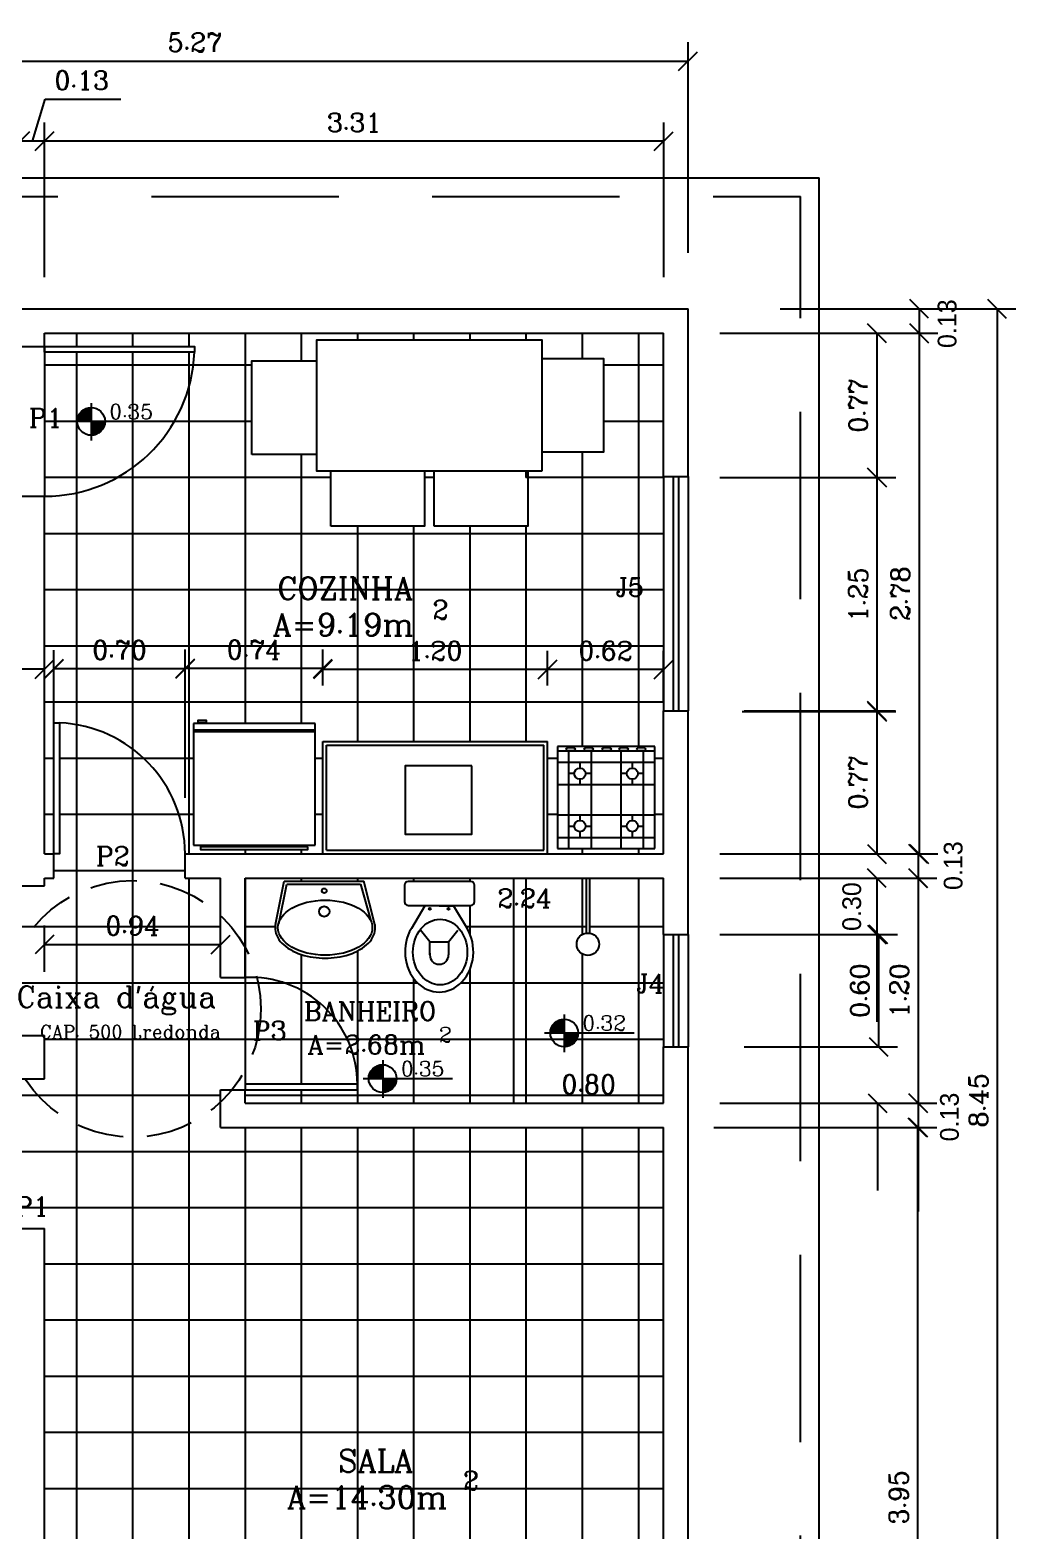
# Model space of a CAD drawing. Extents: x -36 to 60, y 199 to 483.
# Drawn here: x 42.93 to 48.2, y 234.43 to 242.44 of the extents above; entities that cross this region are included whole.
import ezdxf
from ezdxf.enums import TextEntityAlignment as Align

# ---------------------------------------------------------------- set-up
doc = ezdxf.new("R2010")
doc.units = 0
doc.header["$LTSCALE"] = 20
doc.linetypes.add('DASHED2', pattern=[0.375, 0.25, -0.125])
doc.layers.get('0').update_dxf_attribs({"linetype": 'CONTINUOUS'})
doc.layers.get('DEFPOINTS').update_dxf_attribs({"linetype": 'CONTINUOUS'})
for name, color, linetype in [('APARELHOS', 244, 'CONTINUOUS'), ('CONCRETO', 5, 'CONTINUOUS'), ('COTAS', 30, 'CONTINUOUS'), ('EQUIPAMENTOS', 244, 'CONTINUOUS'), ('JANELA', 5, 'CONTINUOUS'), ('LAVATÓRIO', 5, 'CONTINUOUS'), ('PAREDE', 7, 'CONTINUOUS'), ('PISO', 244, 'CONTINUOUS'), ('PORTA', 1, 'CONTINUOUS'), ('PORTA2', 30, 'CONTINUOUS'), ('TEXTO', 1, 'CONTINUOUS'), ('VASO', 5, 'CONTINUOUS'), ('VISTAL', 30, 'CONTINUOUS'), ('VISTAP', 244, 'CONTINUOUS')]:
    doc.layers.add(name, color=color, linetype=linetype)
doc.styles.add('ROMANC', font='romanc')
doc.dimstyles.get("Standard").update_dxf_attribs({"dimscale": 0, "dimtxt": 0.1, "dimasz": 0.05, "dimexe": 0.1, "dimexo": 0.062, "dimgap": 0.05, "dimtad": 1, "dimtoh": 1, "dimzin": 0, "dimtxsty": 'ROMANC', "dimblk1": 'DOT', "dimblk2": 'DOT', "dimsah": 1, "dimcen": 0.09, "dimclrd": 202, "dimclre": 202, "dimclrt": 244, "dimazin": 3, "dimtfac": 1, "dimtofl": 0, "dimtmove": 0, "dimatfit": 3, "dimtolj": 1, "dimtzin": 0})

# ---------------------------------------------------------------- blocks, each defined once
blk = doc.blocks.new('_OBLIQUE')
at = {"color": 0, "linetype": 'BYBLOCK'}
blk.add_line((-0.5, -0.5), (0.5, 0.5), dxfattribs=at)
blk = doc.blocks.new('*D147')
at = {"color": 30, "linetype": 'BYBLOCK'}
for p, q in [((-32.0465, 231.235), (-32.0465, 232.3589)), ((-26.7815, 231.235), (-26.7815, 232.3589)), ((-32.0465, 232.2589), (-26.7815, 232.2589))]:
    blk.add_line(p, q, dxfattribs=at)
at = {"layer": 'DEFPOINTS', "color": 0, "linetype": 'BYBLOCK'}
for p in [(-26.7815, 232.2589), (-32.0465, 230.935), (-26.7815, 230.935)]:
    blk.add_point(p, dxfattribs=at)
at = {"color": 30, "linetype": 'BYBLOCK', "xscale": 0.1, "yscale": 0.1, "zscale": 0.1, "rotation": 180}
blk.add_blockref('_OBLIQUE', (-32.0465, 232.2589), dxfattribs=at)
at = {"color": 30, "linetype": 'BYBLOCK', "xscale": 0.1, "yscale": 0.1, "zscale": 0.1}
blk.add_blockref('_OBLIQUE', (-26.7815, 232.2589), dxfattribs=at)
at = {"color": 244, "linetype": 'BYBLOCK', "insert": (-29.414, 232.3589), "char_height": 0.1, "attachment_point": 5, "style": 'ROMANC'}
blk.add_mtext('\\A1;5.27', dxfattribs=at)
blk = doc.blocks.new('*D143')
at = {"color": 30, "linetype": 'BYBLOCK'}
for p, q in [((-30.2165, 231.105), (-30.2165, 231.9311)), ((-26.9115, 231.105), (-26.9115, 231.9311)), ((-26.9115, 231.8311), (-30.2165, 231.8311))]:
    blk.add_line(p, q, dxfattribs=at)
at = {"layer": 'DEFPOINTS', "color": 0, "linetype": 'BYBLOCK'}
for p in [(-30.2165, 231.8311), (-30.2165, 230.805), (-26.9115, 230.805)]:
    blk.add_point(p, dxfattribs=at)
at = {"color": 30, "linetype": 'BYBLOCK', "xscale": 0.1, "yscale": 0.1, "zscale": 0.1, "rotation": 180}
blk.add_blockref('_OBLIQUE', (-30.2165, 231.8311), dxfattribs=at)
at = {"color": 30, "linetype": 'BYBLOCK', "xscale": 0.1, "yscale": 0.1, "zscale": 0.1}
blk.add_blockref('_OBLIQUE', (-26.9115, 231.8311), dxfattribs=at)
at = {"color": 244, "linetype": 'BYBLOCK', "insert": (-28.564, 231.9311), "char_height": 0.1, "attachment_point": 5, "style": 'ROMANC'}
blk.add_mtext('\\A1;3.31', dxfattribs=at)
blk = doc.blocks.new('*D131')
at = {"color": 30, "linetype": 'BYBLOCK'}
for p, q in [((-27.5315, 228.925), (-27.5315, 229.1099)), ((-26.9115, 228.835), (-26.9115, 229.1099)), ((-26.9115, 229.0099), (-27.5315, 229.0099))]:
    blk.add_line(p, q, dxfattribs=at)
at = {"layer": 'DEFPOINTS', "color": 0, "linetype": 'BYBLOCK'}
for p in [(-27.5315, 229.0099), (-27.5315, 228.625), (-26.9115, 228.535)]:
    blk.add_point(p, dxfattribs=at)
at = {"color": 30, "linetype": 'BYBLOCK', "xscale": 0.1, "yscale": 0.1, "zscale": 0.1, "rotation": 180}
blk.add_blockref('_OBLIQUE', (-27.5315, 229.0099), dxfattribs=at)
at = {"color": 30, "linetype": 'BYBLOCK', "xscale": 0.1, "yscale": 0.1, "zscale": 0.1}
blk.add_blockref('_OBLIQUE', (-26.9115, 229.0099), dxfattribs=at)
at = {"color": 244, "linetype": 'BYBLOCK', "insert": (-27.2215, 229.1099), "char_height": 0.1, "attachment_point": 5, "style": 'ROMANC'}
blk.add_mtext('\\A1;0.62', dxfattribs=at)
blk = doc.blocks.new('*D130')
at = {"layer": 'DEFPOINTS', "color": 0, "linetype": 'BYBLOCK'}
for p in [(-27.7115, 226.695), (-26.9115, 226.695), (-26.9115, 226.695)]:
    blk.add_point(p, dxfattribs=at)
at = {"color": 244, "linetype": 'BYBLOCK', "insert": (-27.3115, 226.795), "char_height": 0.1, "attachment_point": 5, "style": 'ROMANC'}
blk.add_mtext('\\A1;0.80', dxfattribs=at)
blk = doc.blocks.new('*D129')
at = {"layer": 'DEFPOINTS', "color": 0, "linetype": 'BYBLOCK'}
for p in [(-28.7712, 227.6889), (-26.5362, 227.6889), (-26.5362, 227.6889)]:
    blk.add_point(p, dxfattribs=at)
at = {"color": 244, "linetype": 'BYBLOCK', "insert": (-27.6537, 227.7889), "char_height": 0.1, "attachment_point": 5, "style": 'ROMANC'}
blk.add_mtext('\\A1;2.24', dxfattribs=at)
blk = doc.blocks.new('*D133')
at = {"color": 30, "linetype": 'BYBLOCK'}
for p, q in [((-29.4665, 228.325), (-29.4665, 229.116)), ((-28.7315, 228.925), (-28.7315, 229.116)), ((-28.7315, 229.016), (-29.4665, 229.016))]:
    blk.add_line(p, q, dxfattribs=at)
at = {"layer": 'DEFPOINTS', "color": 0, "linetype": 'BYBLOCK'}
for p in [(-29.4665, 229.016), (-28.7315, 228.625), (-29.4665, 228.025)]:
    blk.add_point(p, dxfattribs=at)
at = {"color": 30, "linetype": 'BYBLOCK', "xscale": 0.1, "yscale": 0.1, "zscale": 0.1, "rotation": 180}
blk.add_blockref('_OBLIQUE', (-29.4665, 229.016), dxfattribs=at)
at = {"color": 30, "linetype": 'BYBLOCK', "xscale": 0.1, "yscale": 0.1, "zscale": 0.1}
blk.add_blockref('_OBLIQUE', (-28.7315, 229.016), dxfattribs=at)
at = {"color": 244, "linetype": 'BYBLOCK', "insert": (-29.099, 229.116), "char_height": 0.1, "attachment_point": 5, "style": 'ROMANC'}
blk.add_mtext('\\A1;0.74', dxfattribs=at)
blk = doc.blocks.new('*D144')
at = {"color": 30, "linetype": 'BYBLOCK'}
for p, q in [((-30.2815, 231.8311), (-30.214, 232.0561)), ((-30.214, 232.0561), (-29.8093, 232.0561)), ((-30.3465, 231.235), (-30.3465, 231.9311)), ((-30.2165, 231.8311), (-30.3465, 231.8311))]:
    blk.add_line(p, q, dxfattribs=at)
at = {"layer": 'DEFPOINTS', "color": 0, "linetype": 'BYBLOCK'}
for p in [(-30.3465, 231.8311), (-30.3465, 230.935), (-30.2165, 230.805)]:
    blk.add_point(p, dxfattribs=at)
at = {"color": 30, "linetype": 'BYBLOCK', "xscale": 0.1, "yscale": 0.1, "zscale": 0.1, "rotation": 180}
blk.add_blockref('_OBLIQUE', (-30.3465, 231.8311), dxfattribs=at)
at = {"color": 30, "linetype": 'BYBLOCK', "xscale": 0.1, "yscale": 0.1, "zscale": 0.1}
blk.add_blockref('_OBLIQUE', (-30.2165, 231.8311), dxfattribs=at)
at = {"color": 244, "linetype": 'BYBLOCK', "insert": (-30.164, 232.1561), "char_height": 0.1, "attachment_point": 4, "style": 'ROMANC'}
blk.add_mtext('\\A1;0.13', dxfattribs=at)
blk = doc.blocks.new('*D134')
at = {"color": 30, "linetype": 'BYBLOCK'}
for p, q in [((-30.1665, 228.325), (-30.1665, 229.114)), ((-29.4665, 228.325), (-29.4665, 229.114)), ((-29.4665, 229.014), (-30.1665, 229.014))]:
    blk.add_line(p, q, dxfattribs=at)
at = {"layer": 'DEFPOINTS', "color": 0, "linetype": 'BYBLOCK'}
for p in [(-30.1665, 229.014), (-30.1665, 228.025), (-29.4665, 228.025)]:
    blk.add_point(p, dxfattribs=at)
at = {"color": 30, "linetype": 'BYBLOCK', "xscale": 0.1, "yscale": 0.1, "zscale": 0.1, "rotation": 180}
blk.add_blockref('_OBLIQUE', (-30.1665, 229.014), dxfattribs=at)
at = {"color": 30, "linetype": 'BYBLOCK', "xscale": 0.1, "yscale": 0.1, "zscale": 0.1}
blk.add_blockref('_OBLIQUE', (-29.4665, 229.014), dxfattribs=at)
at = {"color": 244, "linetype": 'BYBLOCK', "insert": (-29.8165, 229.114), "char_height": 0.1, "attachment_point": 5, "style": 'ROMANC'}
blk.add_mtext('\\A1;0.70', dxfattribs=at)
blk = doc.blocks.new('*D128')
at = {"color": 30, "linetype": 'BYBLOCK'}
for p, q in [((-30.2165, 227.395), (-30.2165, 227.6422)), ((-29.2765, 227.465), (-29.2765, 227.6422)), ((-30.2165, 227.5422), (-29.2765, 227.5422))]:
    blk.add_line(p, q, dxfattribs=at)
at = {"layer": 'DEFPOINTS', "color": 0, "linetype": 'BYBLOCK'}
for p in [(-29.2765, 227.5422), (-30.2165, 226.495), (-29.2765, 226.565)]:
    blk.add_point(p, dxfattribs=at)
at = {"color": 30, "linetype": 'BYBLOCK', "xscale": 0.1, "yscale": 0.1, "zscale": 0.1, "rotation": 180}
blk.add_blockref('_OBLIQUE', (-30.2165, 227.5422), dxfattribs=at)
at = {"color": 30, "linetype": 'BYBLOCK', "xscale": 0.1, "yscale": 0.1, "zscale": 0.1}
blk.add_blockref('_OBLIQUE', (-29.2765, 227.5422), dxfattribs=at)
at = {"color": 244, "linetype": 'BYBLOCK', "insert": (-29.7465, 227.6422), "char_height": 0.1, "attachment_point": 5, "style": 'ROMANC'}
blk.add_mtext('\\A1;0.94', dxfattribs=at)
blk = doc.blocks.new('*X3')
at = {"color": 0, "linetype": 'CONTINUOUS', "ltscale": 0.05}
for p, q in [((-55.4467, 9.8829), (-55.373, 9.9566)), ((-55.4466, 9.8865), (-55.3767, 9.9564)), ((-55.4463, 9.8904), (-55.3805, 9.9561)), ((-55.4458, 9.8944), (-55.3846, 9.9556)), ((-55.4449, 9.8988), (-55.389, 9.9547)), ((-55.444, 9.8821), (-55.372, 9.9541)), ((-55.4437, 9.9036), (-55.3938, 9.9535)), ((-55.4418, 9.909), (-55.3991, 9.9517)), ((-55.4404, 9.8821), (-55.372, 9.9505)), ((-55.4391, 9.9152), (-55.4054, 9.9489)), ((-55.4369, 9.8821), (-55.372, 9.947)), ((-55.4343, 9.9236), (-55.4138, 9.9441)), ((-55.4333, 9.8821), (-55.372, 9.9435)), ((-55.4298, 9.8821), (-55.372, 9.9399)), ((-55.4263, 9.8821), (-55.372, 9.9364)), ((-55.4227, 9.8821), (-55.372, 9.9328)), ((-55.4192, 9.8821), (-55.372, 9.9293)), ((-55.4157, 9.8821), (-55.372, 9.9258)), ((-55.4121, 9.8821), (-55.372, 9.9222)), ((-55.4086, 9.8821), (-55.372, 9.9187)), ((-55.4051, 9.8821), (-55.372, 9.9152)), ((-55.4015, 9.8821), (-55.372, 9.9116)), ((-55.398, 9.8821), (-55.372, 9.9081)), ((-55.3945, 9.8821), (-55.372, 9.9046)), ((-55.3909, 9.8821), (-55.372, 9.901)), ((-55.3874, 9.8821), (-55.372, 9.8975)), ((-55.3838, 9.8821), (-55.372, 9.894)), ((-55.3803, 9.8821), (-55.372, 9.8904)), ((-55.3768, 9.8821), (-55.372, 9.8869)), ((-55.3732, 9.8821), (-55.372, 9.8834)), ((-55.372, 9.8798), (-55.3697, 9.8821)), ((-55.372, 9.8763), (-55.3662, 9.8821)), ((-55.372, 9.8727), (-55.3626, 9.8821)), ((-55.372, 9.8692), (-55.3591, 9.8821)), ((-55.372, 9.8657), (-55.3556, 9.8821)), ((-55.372, 9.8621), (-55.352, 9.8821)), ((-55.372, 9.8586), (-55.3485, 9.8821)), ((-55.372, 9.8551), (-55.345, 9.8821)), ((-55.372, 9.8515), (-55.3414, 9.8821)), ((-55.372, 9.848), (-55.3379, 9.8821)), ((-55.372, 9.8445), (-55.3344, 9.8821)), ((-55.372, 9.8409), (-55.3308, 9.8821)), ((-55.372, 9.8374), (-55.3273, 9.8821)), ((-55.372, 9.8339), (-55.3237, 9.8821)), ((-55.372, 9.8303), (-55.3202, 9.8821)), ((-55.372, 9.8268), (-55.3167, 9.8821)), ((-55.372, 9.8232), (-55.3131, 9.8821)), ((-55.372, 9.8197), (-55.3096, 9.8821)), ((-55.372, 9.8162), (-55.3061, 9.8821)), ((-55.372, 9.8126), (-55.3025, 9.8821)), ((-55.372, 9.8091), (-55.299, 9.8821)), ((-55.369, 9.8086), (-55.2988, 9.8788)), ((-55.3651, 9.8089), (-55.2991, 9.875)), ((-55.3611, 9.8094), (-55.2996, 9.8709)), ((-55.3567, 9.8102), (-55.3004, 9.8665)), ((-55.352, 9.8115), (-55.3016, 9.8618)), ((-55.3467, 9.8132), (-55.3034, 9.8565)), ((-55.3405, 9.8159), (-55.3061, 9.8503)), ((-55.3324, 9.8205), (-55.3106, 9.8422))]:
    blk.add_line(p, q, dxfattribs=at)
blk = doc.blocks.new('*D135')
at = {"color": 30, "linetype": 'BYBLOCK'}
for p, q in [((-30.2165, 228.325), (-30.2165, 229.1113)), ((-30.1665, 228.325), (-30.1665, 229.1113)), ((-30.2165, 229.0113), (-30.8213, 229.0113)), ((-30.1665, 229.0113), (-30.1665, 229.0113))]:
    blk.add_line(p, q, dxfattribs=at)
at = {"layer": 'DEFPOINTS', "color": 0, "linetype": 'BYBLOCK'}
for p in [(-30.2165, 229.0113), (-30.2165, 228.025), (-30.1665, 228.025)]:
    blk.add_point(p, dxfattribs=at)
at = {"color": 30, "linetype": 'BYBLOCK', "xscale": 0.1, "yscale": 0.1, "zscale": 0.1}
blk.add_blockref('_OBLIQUE', (-30.2165, 229.0113), dxfattribs=at)
at = {"color": 30, "linetype": 'BYBLOCK', "xscale": 0.1, "yscale": 0.1, "zscale": 0.1, "rotation": 180}
blk.add_blockref('_OBLIQUE', (-30.1665, 229.0113), dxfattribs=at)
at = {"color": 244, "linetype": 'BYBLOCK', "insert": (-30.6189, 229.1113), "char_height": 0.1, "attachment_point": 5, "style": 'ROMANC'}
blk.add_mtext('\\A1;0.05', dxfattribs=at)
blk = doc.blocks.new('*D132')
at = {"color": 30, "linetype": 'BYBLOCK'}
for p, q in [((-28.7315, 228.925), (-28.7315, 229.1099)), ((-27.5315, 228.925), (-27.5315, 229.1099)), ((-27.5315, 229.0099), (-28.7315, 229.0099))]:
    blk.add_line(p, q, dxfattribs=at)
at = {"layer": 'DEFPOINTS', "color": 0, "linetype": 'BYBLOCK'}
for p in [(-28.7315, 229.0099), (-28.7315, 228.625), (-27.5315, 228.625)]:
    blk.add_point(p, dxfattribs=at)
at = {"color": 30, "linetype": 'BYBLOCK', "xscale": 0.1, "yscale": 0.1, "zscale": 0.1, "rotation": 180}
blk.add_blockref('_OBLIQUE', (-28.7315, 229.0099), dxfattribs=at)
at = {"color": 30, "linetype": 'BYBLOCK', "xscale": 0.1, "yscale": 0.1, "zscale": 0.1}
blk.add_blockref('_OBLIQUE', (-27.5315, 229.0099), dxfattribs=at)
at = {"color": 244, "linetype": 'BYBLOCK', "insert": (-28.1315, 229.1099), "char_height": 0.1, "attachment_point": 5, "style": 'ROMANC'}
blk.add_mtext('\\A1;1.20', dxfattribs=at)
blk = doc.blocks.new('*D171')
at = {"color": 30, "linetype": 'BYBLOCK'}
for p, q in [((-26.2902, 230.935), (-25.0307, 230.935)), ((-25.1307, 230.935), (-25.1307, 222.485)), ((-26.2902, 222.485), (-25.0307, 222.485))]:
    blk.add_line(p, q, dxfattribs=at)
at = {"layer": 'DEFPOINTS', "color": 0, "linetype": 'BYBLOCK'}
for p in [(-26.5902, 230.935), (-26.5902, 222.485), (-25.1307, 222.485)]:
    blk.add_point(p, dxfattribs=at)
at = {"color": 30, "linetype": 'BYBLOCK', "xscale": 0.1, "yscale": 0.1, "zscale": 0.1}
for p, rotation in [((-25.1307, 230.935), 90), ((-25.1307, 222.485), 270)]:
    blk.add_blockref('_OBLIQUE', p, dxfattribs=dict(at, rotation=rotation))
at = {"color": 244, "linetype": 'BYBLOCK', "insert": (-25.2307, 226.71), "char_height": 0.1, "attachment_point": 5, "rotation": 90, "style": 'ROMANC'}
blk.add_mtext('\\A1;8.45', dxfattribs=at)
blk = doc.blocks.new('*D164')
at = {"color": 30, "linetype": 'BYBLOCK'}
for p, q in [((-26.6115, 226.565), (-25.4566, 226.565)), ((-25.5566, 226.565), (-25.5566, 222.615)), ((-26.6115, 222.615), (-25.4566, 222.615))]:
    blk.add_line(p, q, dxfattribs=at)
at = {"layer": 'DEFPOINTS', "color": 0, "linetype": 'BYBLOCK'}
for p in [(-26.9115, 226.565), (-26.9115, 222.615), (-25.5566, 222.615)]:
    blk.add_point(p, dxfattribs=at)
at = {"color": 30, "linetype": 'BYBLOCK', "xscale": 0.1, "yscale": 0.1, "zscale": 0.1}
for p, rotation in [((-25.5566, 226.565), 90), ((-25.5566, 222.615), 270)]:
    blk.add_blockref('_OBLIQUE', p, dxfattribs=dict(at, rotation=rotation))
at = {"color": 244, "linetype": 'BYBLOCK', "insert": (-25.6566, 224.59), "char_height": 0.1, "attachment_point": 5, "rotation": 90, "style": 'ROMANC'}
blk.add_mtext('\\A1;3.95', dxfattribs=at)
blk = doc.blocks.new('*D170')
at = {"color": 30, "linetype": 'BYBLOCK'}
for p, q in [((-26.4815, 227.595), (-25.6639, 227.595)), ((-25.7639, 227.595), (-25.7639, 226.995)), ((-26.4815, 226.995), (-25.6639, 226.995))]:
    blk.add_line(p, q, dxfattribs=at)
at = {"layer": 'DEFPOINTS', "color": 0, "linetype": 'BYBLOCK'}
for p in [(-26.7815, 227.595), (-26.7815, 226.995), (-25.7639, 226.995)]:
    blk.add_point(p, dxfattribs=at)
at = {"color": 30, "linetype": 'BYBLOCK', "xscale": 0.1, "yscale": 0.1, "zscale": 0.1}
for p, rotation in [((-25.7639, 227.595), 90), ((-25.7639, 226.995), 270)]:
    blk.add_blockref('_OBLIQUE', p, dxfattribs=dict(at, rotation=rotation))
at = {"color": 244, "linetype": 'BYBLOCK', "insert": (-25.8639, 227.295), "char_height": 0.1, "attachment_point": 5, "rotation": 90, "style": 'ROMANC'}
blk.add_mtext('\\A1;0.60', dxfattribs=at)
blk = doc.blocks.new('*D169')
at = {"color": 30, "linetype": 'BYBLOCK'}
for p, q in [((-26.4815, 228.79), (-25.6735, 228.79)), ((-25.7735, 228.79), (-25.7735, 228.025)), ((-26.6115, 228.025), (-25.6735, 228.025))]:
    blk.add_line(p, q, dxfattribs=at)
at = {"layer": 'DEFPOINTS', "color": 0, "linetype": 'BYBLOCK'}
for p in [(-26.7815, 228.79), (-26.9115, 228.025), (-25.7735, 228.025)]:
    blk.add_point(p, dxfattribs=at)
at = {"color": 30, "linetype": 'BYBLOCK', "xscale": 0.1, "yscale": 0.1, "zscale": 0.1}
for p, rotation in [((-25.7735, 228.79), 90), ((-25.7735, 228.025), 270)]:
    blk.add_blockref('_OBLIQUE', p, dxfattribs=dict(at, rotation=rotation))
at = {"color": 244, "linetype": 'BYBLOCK', "insert": (-25.8735, 228.4075), "char_height": 0.1, "attachment_point": 5, "rotation": 90, "style": 'ROMANC'}
blk.add_mtext('\\A1;0.77', dxfattribs=at)
blk = doc.blocks.new('*D168')
at = {"color": 30, "linetype": 'BYBLOCK'}
for p, q in [((-26.4931, 230.035), (-25.6727, 230.035)), ((-25.7727, 230.035), (-25.7727, 228.785)), ((-26.4931, 228.785), (-25.6727, 228.785))]:
    blk.add_line(p, q, dxfattribs=at)
at = {"layer": 'DEFPOINTS', "color": 0, "linetype": 'BYBLOCK'}
for p in [(-26.7931, 230.035), (-26.7931, 228.785), (-25.7727, 228.785)]:
    blk.add_point(p, dxfattribs=at)
at = {"color": 30, "linetype": 'BYBLOCK', "xscale": 0.1, "yscale": 0.1, "zscale": 0.1}
for p, rotation in [((-25.7727, 230.035), 90), ((-25.7727, 228.785), 270)]:
    blk.add_blockref('_OBLIQUE', p, dxfattribs=dict(at, rotation=rotation))
at = {"color": 244, "linetype": 'BYBLOCK', "insert": (-25.8727, 229.41), "char_height": 0.1, "attachment_point": 5, "rotation": 90, "style": 'ROMANC'}
blk.add_mtext('\\A1;1.25', dxfattribs=at)
blk = doc.blocks.new('*D167')
at = {"color": 30, "linetype": 'BYBLOCK'}
for p, q in [((-26.6115, 230.805), (-25.6727, 230.805)), ((-25.7727, 230.805), (-25.7727, 230.035)), ((-26.6115, 230.035), (-25.6727, 230.035))]:
    blk.add_line(p, q, dxfattribs=at)
at = {"layer": 'DEFPOINTS', "color": 0, "linetype": 'BYBLOCK'}
for p in [(-26.9115, 230.805), (-26.9115, 230.035), (-25.7727, 230.035)]:
    blk.add_point(p, dxfattribs=at)
at = {"color": 30, "linetype": 'BYBLOCK', "xscale": 0.1, "yscale": 0.1, "zscale": 0.1}
for p, rotation in [((-25.7727, 230.805), 90), ((-25.7727, 230.035), 270)]:
    blk.add_blockref('_OBLIQUE', p, dxfattribs=dict(at, rotation=rotation))
at = {"color": 244, "linetype": 'BYBLOCK', "insert": (-25.8727, 230.42), "char_height": 0.1, "attachment_point": 5, "rotation": 90, "style": 'ROMANC'}
blk.add_mtext('\\A1;0.77', dxfattribs=at)
blk = doc.blocks.new('*D163')
at = {"color": 30, "linetype": 'BYBLOCK'}
for p, q in [((-26.6115, 227.895), (-25.4531, 227.895)), ((-25.5531, 227.895), (-25.5531, 226.695)), ((-26.6115, 226.695), (-25.4531, 226.695))]:
    blk.add_line(p, q, dxfattribs=at)
at = {"layer": 'DEFPOINTS', "color": 0, "linetype": 'BYBLOCK'}
for p in [(-26.9115, 227.895), (-26.9115, 226.695), (-25.5531, 226.695)]:
    blk.add_point(p, dxfattribs=at)
at = {"color": 30, "linetype": 'BYBLOCK', "xscale": 0.1, "yscale": 0.1, "zscale": 0.1}
for p, rotation in [((-25.5531, 227.895), 90), ((-25.5531, 226.695), 270)]:
    blk.add_blockref('_OBLIQUE', p, dxfattribs=dict(at, rotation=rotation))
at = {"color": 244, "linetype": 'BYBLOCK', "insert": (-25.6531, 227.295), "char_height": 0.1, "attachment_point": 5, "rotation": 90, "style": 'ROMANC'}
blk.add_mtext('\\A1;1.20', dxfattribs=at)
blk = doc.blocks.new('*D162')
at = {"color": 30, "linetype": 'BYBLOCK'}
for p, q in [((-26.3435, 230.805), (-25.4479, 230.805)), ((-25.5479, 230.805), (-25.5479, 228.025)), ((-26.3435, 228.025), (-25.4479, 228.025))]:
    blk.add_line(p, q, dxfattribs=at)
at = {"layer": 'DEFPOINTS', "color": 0, "linetype": 'BYBLOCK'}
for p in [(-26.6435, 230.805), (-26.6435, 228.025), (-25.5479, 228.025)]:
    blk.add_point(p, dxfattribs=at)
at = {"color": 30, "linetype": 'BYBLOCK', "xscale": 0.1, "yscale": 0.1, "zscale": 0.1}
for p, rotation in [((-25.5479, 230.805), 90), ((-25.5479, 228.025), 270)]:
    blk.add_blockref('_OBLIQUE', p, dxfattribs=dict(at, rotation=rotation))
at = {"color": 244, "linetype": 'BYBLOCK', "insert": (-25.6479, 229.415), "char_height": 0.1, "attachment_point": 5, "rotation": 90, "style": 'ROMANC'}
blk.add_mtext('\\A1;2.78', dxfattribs=at)

msp = doc.modelspace()

# ---------------------------------------------------------------- linework, layer by layer
at = {"color": 30, "linetype": 'BYBLOCK'}
for p, q in [((47.0124, 240.9553), (47.778, 240.9553)), ((47.678, 240.9553), (47.678, 240.8253)), ((46.8824, 240.8253), (47.778, 240.8253)), ((47.678, 240.8253), (47.678, 240.3753)), ((46.6144, 238.0453), (47.7729, 238.0453)), ((47.6729, 238.0453), (47.6729, 237.9153)), ((46.6144, 237.9153), (47.5528, 237.9153)), ((46.6144, 237.9153), (47.7729, 237.9153)), ((47.4528, 237.9153), (47.4528, 237.6153)), ((47.6729, 237.9153), (47.6729, 237.4653)), ((46.6144, 237.6153), (47.5528, 237.6153)), ((47.4528, 237.6153), (47.4528, 237.1486)), ((47.4553, 236.7153), (47.4553, 236.2486)), ((47.6729, 236.7153), (47.6729, 236.5853)), ((46.5826, 236.5853), (47.7729, 236.5853)), ((47.6729, 236.5853), (47.6729, 236.1353))]:
    msp.add_line(p, q, dxfattribs=at)
at = {"layer": 'APARELHOS', "color": 244}
msp.add_lwpolyline([(43.8277, 238.7475), (43.8733, 238.7475), (43.8733, 238.7576), (43.8277, 238.7576)], close=True, dxfattribs=at)
at = {"layer": 'COTAS', "color": 244, "linetype": 'CONTINUOUS', "ltscale": 0.05}
for p, q in [((43.2587, 240.4524), (43.2587, 240.2522)), ((43.166, 240.3557), (43.6441, 240.3557)), ((45.7841, 237.1873), (45.7841, 236.9871)), ((45.679, 237.0893), (46.157, 237.0893)), ((44.8145, 236.9435), (44.8145, 236.7433)), ((44.7094, 236.8455), (45.1874, 236.8455))]:
    msp.add_line(p, q, dxfattribs=at)
for centre in [(43.258, 240.3548), (45.7834, 237.0897), (44.8138, 236.8459)]:
    msp.add_circle(centre, 0.074, dxfattribs=at)
at = {"layer": 'DEFPOINTS', "color": 0, "linetype": 'BYBLOCK'}
for p in [(46.7124, 240.9553), (46.5824, 240.8253), (47.678, 240.8253), (44.6326, 238.0433), (46.3144, 238.0453), (46.3144, 237.9153), (46.3144, 237.9153), (47.6729, 237.9153), (46.3144, 237.6153), (47.4528, 237.6153), (46.3144, 237.0153), (46.2826, 236.7153), (46.3144, 236.7153), (46.2826, 236.5853), (47.6729, 236.5853)]:
    msp.add_point(p, dxfattribs=at)
at = {"layer": 'EQUIPAMENTOS', "color": 244, "linetype": 'CONTINUOUS'}
for p, q in [((44.4944, 238.6453), (45.6944, 238.6453)), ((44.4944, 238.0453), (44.4944, 238.6453)), ((44.5144, 238.6253), (45.6744, 238.6253)), ((44.5144, 238.0653), (44.5144, 238.6253)), ((45.6744, 238.0653), (45.6744, 238.6253)), ((45.6944, 238.0453), (45.6944, 238.6453)), ((44.5144, 238.0653), (45.6744, 238.0653))]:
    msp.add_line(p, q, dxfattribs=at)
msp.add_lwpolyline([(45.2907, 238.5163), (44.9337, 238.5163), (44.9337, 238.1502), (45.2907, 238.1502)], close=True, dxfattribs=at)
at = {"layer": 'JANELA', "color": 1, "linetype": 'CONTINUOUS'}
for p, q in [((46.3144, 240.0603), (46.3144, 238.8103)), ((46.4444, 240.0603), (46.4444, 238.8103)), ((46.3144, 237.6153), (46.3144, 237.0153)), ((46.4444, 237.6153), (46.4444, 237.0153))]:
    msp.add_line(p, q, dxfattribs=at)
at = {"layer": 'JANELA', "color": 5, "linetype": 'CONTINUOUS'}
for p, q in [((46.3644, 240.0603), (46.3644, 238.8103)), ((46.3944, 240.0603), (46.3944, 238.8103)), ((46.3644, 237.6153), (46.3644, 237.0153)), ((46.3944, 237.6153), (46.3944, 237.0153))]:
    msp.add_line(p, q, dxfattribs=at)
at = {"layer": 'LAVATÓRIO', "color": 244}
for p, q in [((45.9001, 237.9153), (45.9001, 237.6206)), ((45.9201, 237.6206), (45.9201, 237.9153))]:
    msp.add_line(p, q, dxfattribs=at)
msp.add_circle((45.9101, 237.563), 0.06, dxfattribs=at)
at = {"layer": 'PAREDE', "color": 244, "linetype": 'CONTINUOUS', "ltscale": 0.1}
for p in [(40.4794, 241.6553), (47.1444, 231.8053)]:
    msp.add_line(p, (47.1444, 241.6553), dxfattribs=at)
at = {"layer": 'PAREDE', "color": 30, "linetype": 'DASHED2', "ltscale": 0.2}
for p in [(40.5794, 241.5553), (47.0444, 231.9053)]:
    msp.add_line(p, (47.0444, 241.5553), dxfattribs=at)
at = {"layer": 'PAREDE', "color": 7, "linetype": 'CONTINUOUS'}
for p, q in [((42.8794, 240.9553), (46.4444, 240.9553)), ((46.4444, 240.0603), (46.4444, 240.9553)), ((43.0094, 240.8253), (46.3144, 240.8253)), ((43.0094, 240.7553), (43.0094, 240.8253)), ((46.3144, 240.0603), (46.3144, 240.8253)), ((42.8794, 240.7553), (43.0094, 240.7553)), ((46.3144, 240.0603), (46.4444, 240.0603)), ((42.8794, 239.9553), (43.0094, 239.9553)), ((43.0094, 238.0453), (43.0094, 239.9553)), ((46.3144, 238.8103), (46.4444, 238.8103)), ((46.3144, 238.0453), (46.3144, 238.8103)), ((46.4444, 237.6153), (46.4444, 238.8103)), ((43.0094, 238.0453), (43.0594, 238.0453)), ((43.0594, 237.9153), (43.0594, 238.0453)), ((43.7594, 238.0453), (46.3144, 238.0453)), ((43.7594, 237.9153), (43.7594, 238.0453)), ((42.8794, 237.8753), (43.0094, 237.8753)), ((43.0094, 237.8753), (43.0094, 237.9153)), ((43.0094, 237.9153), (43.0594, 237.9153)), ((43.7594, 237.9153), (43.9494, 237.9153)), ((43.9494, 237.3853), (43.9494, 237.9153)), ((44.0794, 237.9153), (46.3144, 237.9153)), ((44.0794, 237.3853), (44.0794, 237.9153)), ((46.3144, 237.6153), (46.3144, 237.9153)), ((43.9494, 237.3853), (44.0794, 237.3853)), ((42.8794, 237.0753), (43.0094, 237.0753)), ((43.0094, 236.8453), (43.0094, 237.0753)), ((46.3144, 236.7153), (46.3144, 237.0153)), ((46.4444, 232.5053), (46.4444, 237.0153)), ((42.8794, 236.8453), (43.0094, 236.8453)), ((43.9494, 236.7853), (44.0794, 236.7853)), ((43.9494, 236.5853), (43.9494, 236.7853)), ((44.0794, 236.7153), (44.0794, 236.7853)), ((44.0794, 236.7153), (46.3144, 236.7153)), ((43.9494, 236.5853), (46.3144, 236.5853)), ((46.3144, 232.6353), (46.3144, 236.5853)), ((42.8794, 236.0453), (43.0094, 236.0453)), ((43.0094, 234.3153), (43.0094, 236.0453))]:
    msp.add_line(p, q, dxfattribs=at)
at = {"layer": 'PAREDE', "color": 244, "linetype": 'CONTINUOUS'}
for p, q in [((44.9308, 237.8784), (44.9308, 237.7908)), ((45.2844, 237.8984), (44.9508, 237.8984)), ((45.3044, 237.7908), (45.3044, 237.8784)), ((44.9508, 237.7708), (45.2844, 237.7708))]:
    msp.add_line(p, q, dxfattribs=at)
msp.add_lwpolyline([(45.6633, 240.0898), (44.4633, 240.0898), (44.4633, 240.7898), (45.6633, 240.7898)], close=True, dxfattribs=at)
for points in [[(44.1165, 240.1775), (44.1165, 240.6775), (44.4633, 240.6775)], [(45.6633, 240.6901), (45.9925, 240.6901), (45.9925, 240.1901), (45.6633, 240.1901)], [(44.4633, 240.1775), (44.1165, 240.1775)], [(45.0369, 240.0898), (45.0369, 239.7953), (44.5369, 239.7953)], [(44.5369, 239.7953), (44.5369, 240.0898)], [(45.589, 240.0898), (45.589, 239.7953), (45.089, 239.7953)], [(45.089, 239.7953), (45.089, 240.0898)]]:
    msp.add_lwpolyline(points, dxfattribs=at)
for centre, start, end in [((44.9508, 237.8784), 90, 180), ((45.2844, 237.8784), 0, 90), ((44.9508, 237.7908), 180, 270), ((45.2844, 237.7908), 270, 0)]:
    msp.add_arc(centre, 0.02, start, end, dxfattribs=at)
at = {"layer": 'PISO', "color": 30, "linetype": 'CONTINUOUS'}
for p, q in [((43.1794, 240.8253), (43.1794, 240.7553)), ((43.4794, 240.8253), (43.4794, 240.7553)), ((43.7794, 240.8253), (43.7794, 240.7553)), ((44.0794, 240.8253), (44.0794, 238.7421)), ((44.3794, 240.8253), (44.3794, 240.6775)), ((44.6794, 240.8253), (44.6794, 240.7898)), ((44.9794, 240.8253), (44.9794, 240.7898)), ((45.2794, 240.8253), (45.2794, 240.7898)), ((45.5794, 240.8253), (45.5794, 240.7898)), ((45.8794, 240.8253), (45.8794, 240.6901)), ((46.1794, 240.8253), (46.1794, 238.619)), ((43.0094, 240.7553), (43.0094, 239.9553)), ((43.1794, 240.7253), (43.1794, 232.6353)), ((43.1794, 240.7253), (43.1794, 232.6353)), ((43.4794, 240.7253), (43.4794, 232.6353)), ((43.7794, 240.7253), (43.7794, 238.0453)), ((43.7794, 240.7253), (43.7794, 238.0453)), ((44.1165, 240.6553), (43.0094, 240.6553)), ((46.3144, 240.6553), (45.9925, 240.6553)), ((44.1165, 240.3553), (43.0094, 240.3553)), ((46.3144, 240.3553), (45.9925, 240.3553)), ((44.3794, 240.1775), (44.3794, 238.7421)), ((45.8794, 240.1901), (45.8794, 238.619)), ((44.5369, 240.0553), (43.0094, 240.0553)), ((45.089, 240.0553), (45.0369, 240.0553)), ((45.5794, 240.0898), (45.5794, 240.0553)), ((46.3144, 240.0553), (45.5794, 240.0553)), ((44.6794, 239.7953), (44.6794, 238.6453)), ((44.9794, 239.7953), (44.9794, 238.6453)), ((45.2794, 239.7953), (45.2794, 238.6453)), ((45.5794, 239.7953), (45.5794, 238.6453)), ((46.3144, 239.7553), (43.0094, 239.7553)), ((46.3144, 239.4553), (43.0094, 239.4553)), ((46.3144, 239.1553), (43.0094, 239.1553)), ((46.3144, 238.8553), (43.0094, 238.8553)), ((43.8632, 238.7421), (43.8632, 238.7475)), ((43.0594, 238.5553), (43.0094, 238.5553)), ((43.8046, 238.5553), (43.0894, 238.5553)), ((44.4944, 238.5553), (44.4546, 238.5553)), ((45.7472, 238.5553), (45.6944, 238.5553)), ((46.3144, 238.5553), (46.2672, 238.5553)), ((43.0594, 238.2553), (43.0094, 238.2553)), ((43.8046, 238.2553), (43.0894, 238.2553)), ((44.4944, 238.2553), (44.4546, 238.2553)), ((45.7472, 238.2553), (45.6944, 238.2553)), ((46.3144, 238.2553), (46.2672, 238.2553)), ((44.0794, 238.0687), (44.0794, 238.0453)), ((44.3794, 238.0687), (44.3794, 238.0453)), ((45.8794, 238.074), (45.8794, 238.0453)), ((46.1794, 238.074), (46.1794, 238.0453)), ((43.7594, 237.9553), (43.0594, 237.9553)), ((43.7794, 237.9153), (43.7794, 232.6353)), ((44.0794, 237.9153), (44.0794, 236.7853)), ((44.3794, 237.9153), (44.3794, 237.9003)), ((44.6794, 237.9153), (44.6794, 237.9003)), ((44.9794, 237.9153), (44.9794, 237.8984)), ((45.2794, 237.9153), (45.2794, 237.8984)), ((45.5794, 237.9153), (45.5794, 236.7153)), ((45.8794, 237.9153), (45.8794, 237.6145)), ((46.1794, 237.9153), (46.1794, 236.7153)), ((45.2794, 237.7708), (45.2794, 237.6189)), ((43.9494, 237.6553), (39.5744, 237.6553)), ((44.2398, 237.6553), (44.0794, 237.6553)), ((45.9001, 237.6553), (45.2601, 237.6553)), ((46.3144, 237.6553), (45.9201, 237.6553)), ((44.3794, 237.5086), (44.3794, 236.8153)), ((44.6794, 237.5268), (44.6794, 236.7153)), ((45.8794, 237.5114), (45.8794, 236.7153)), ((45.2794, 237.427), (45.2794, 236.7153)), ((45.0019, 237.3553), (39.5744, 237.3553)), ((44.0794, 237.3853), (44.0794, 236.8153)), ((44.9794, 237.3805), (44.9794, 236.7153)), ((46.3144, 237.3553), (45.2302, 237.3553)), ((46.3144, 237.0553), (43.0094, 237.0553)), ((43.9494, 236.7553), (39.5744, 236.7553)), ((46.3144, 236.7553), (44.0794, 236.7553)), ((44.3794, 236.7853), (44.3794, 236.7153)), ((44.0794, 236.5853), (44.0794, 232.6353)), ((44.3794, 236.5853), (44.3794, 232.6353)), ((44.6794, 236.5853), (44.6794, 232.6353)), ((44.9794, 236.5853), (44.9794, 232.6353)), ((45.2794, 236.5853), (45.2794, 232.6353)), ((45.5794, 236.5853), (45.5794, 232.6353)), ((45.8794, 236.5853), (45.8794, 232.6353)), ((46.1794, 236.5853), (46.1794, 232.6353)), ((46.3144, 236.4553), (39.5744, 236.4553)), ((46.3144, 236.1553), (39.5744, 236.1553)), ((46.3144, 235.8553), (43.0094, 235.8553)), ((46.3144, 235.5553), (43.0094, 235.5553)), ((46.3144, 235.2553), (43.0094, 235.2553)), ((46.3144, 234.9553), (43.0094, 234.9553)), ((46.3144, 234.6553), (43.0094, 234.6553))]:
    msp.add_line(p, q, dxfattribs=at)
at = {"layer": 'PISO', "color": 244}
for p, q in [((44.4546, 238.7421), (43.8046, 238.7421)), ((43.8046, 238.7421), (43.8046, 238.0921)), ((44.4546, 238.707), (43.8046, 238.707)), ((44.4546, 238.697), (43.8046, 238.697)), ((44.4546, 238.0921), (44.4546, 238.7421)), ((43.8046, 238.0921), (44.4546, 238.0921))]:
    msp.add_line(p, q, dxfattribs=at)
at = {"layer": 'PISO', "color": 244, "linetype": 'CONTINUOUS'}
msp.add_line((45.5144, 236.7153), (45.5144, 237.9153), dxfattribs=at)
at = {"layer": 'PISO', "color": 7, "linetype": 'CONTINUOUS'}
for p, q in [((46.3144, 237.6153), (46.4444, 237.6153)), ((46.3144, 237.0153), (46.4444, 237.0153))]:
    msp.add_line(p, q, dxfattribs=at)
at = {"layer": 'PISO', "color": 244}
msp.add_lwpolyline([(44.4155, 238.0842), (43.8419, 238.0842), (43.8419, 238.0687), (44.4155, 238.0687)], close=True, dxfattribs=at)
at = {"layer": 'PORTA', "color": 1, "linetype": 'CONTINUOUS'}
for points in [[(43.0094, 240.7553), (43.8094, 240.7553), (43.8094, 240.7253), (43.0094, 240.7253)], [(43.0594, 238.0453), (43.0594, 238.7453), (43.0894, 238.7453), (43.0894, 238.0453)], [(44.0794, 236.7853), (44.6794, 236.7853), (44.6794, 236.8153), (44.0794, 236.8153)]]:
    msp.add_lwpolyline(points, close=True, dxfattribs=at)
at = {"layer": 'PORTA', "color": 244, "linetype": 'CONTINUOUS'}
for centre, radius, start, end in [((43.0094, 240.7558), 0.8006, 270, 357.81062), ((43.0587, 238.0453), 0.7007, 360, 87.4911), ((44.1086, 236.8153), 0.5708, 360, 92.9376)]:
    msp.add_arc(centre, radius, start, end, dxfattribs=at)
at = {"layer": 'PORTA2', "color": 244}
for p, q in [((46.2672, 238.619), (45.7472, 238.619)), ((45.7472, 238.619), (45.7472, 238.074)), ((46.2672, 238.594), (45.7472, 238.594)), ((45.8072, 238.594), (45.8072, 238.074)), ((45.9272, 238.594), (45.9272, 238.074)), ((46.0872, 238.074), (46.0872, 238.594)), ((46.2072, 238.074), (46.2072, 238.594)), ((46.2672, 238.074), (46.2672, 238.619)), ((46.2672, 238.534), (45.7472, 238.534)), ((45.8672, 238.534), (45.8672, 238.504)), ((46.1472, 238.504), (46.1472, 238.534)), ((45.8372, 238.474), (45.8072, 238.474)), ((45.8672, 238.444), (45.8672, 238.414)), ((45.9272, 238.474), (45.8972, 238.474)), ((46.1172, 238.474), (46.0872, 238.474)), ((46.1472, 238.414), (46.1472, 238.444)), ((46.2072, 238.474), (46.1772, 238.474)), ((46.2672, 238.414), (45.7472, 238.414)), ((45.7472, 238.254), (46.2672, 238.254)), ((45.8072, 238.194), (45.8372, 238.194)), ((45.8672, 238.254), (45.8672, 238.224)), ((45.8972, 238.194), (45.9272, 238.194)), ((46.0872, 238.194), (46.1172, 238.194)), ((46.1472, 238.224), (46.1472, 238.254)), ((46.1772, 238.194), (46.2072, 238.194)), ((45.7472, 238.134), (46.2672, 238.134)), ((45.8672, 238.164), (45.8672, 238.134)), ((46.1472, 238.134), (46.1472, 238.164)), ((45.7472, 238.074), (46.2672, 238.074))]:
    msp.add_line(p, q, dxfattribs=at)
at = {"layer": 'TEXTO', "color": 244, "linetype": 'CONTINUOUS', "ltscale": 0.5}
for p, q in [((44.2413, 237.6691), (44.2884, 237.9003)), ((44.2607, 237.6726), (44.3022, 237.8831)), ((44.2884, 237.9003), (44.7136, 237.9003)), ((44.3022, 237.8831), (44.6963, 237.8831)), ((44.6963, 237.8831), (44.7514, 237.6877)), ((44.7733, 237.6691), (44.7136, 237.9003))]:
    msp.add_line(p, q, dxfattribs=at)
for centre, radius in [((44.5027, 237.8486), 0.0124), ((44.5027, 237.7381), 0.0278)]:
    msp.add_circle(centre, radius, dxfattribs=at)
msp.add_ellipse((44.5073, 237.6517), major_axis=(0.2518, 0), ratio=0.583333, dxfattribs=at)
msp.add_open_spline([(44.2413, 237.6691), (44.2403, 237.6632), (44.2398, 237.6574), (44.2398, 237.638), (44.2426, 237.6237), (44.2547, 237.5956), (44.2641, 237.5817), (44.3008, 237.5435), (44.3377, 237.5222), (44.4208, 237.4951), (44.464, 237.4891), (44.5505, 237.4891), (44.5937, 237.4951), (44.6768, 237.5222), (44.7137, 237.5435), (44.7505, 237.5817), (44.7598, 237.5956), (44.772, 237.6237), (44.7748, 237.638), (44.7748, 237.6517), (44.7748, 237.6519), (44.7748, 237.6521), (44.7748, 237.6527), (44.7748, 237.6532), (44.7748, 237.6541), (44.7747, 237.6546), (44.7747, 237.656), (44.7746, 237.6569), (44.7745, 237.6588), (44.7745, 237.6597), (44.7743, 237.6616), (44.7742, 237.6625), (44.774, 237.6644), (44.7739, 237.6653), (44.7737, 237.6668), (44.7736, 237.6672), (44.7734, 237.6682), (44.7733, 237.6686), (44.7733, 237.6691)], degree=3, knots=[1.516097, 1.516097, 1.516097, 1.516097, 1.572637, 1.572637, 1.707942, 1.707942, 1.843246, 1.843246, 2.113855, 2.113855, 2.384465, 2.384465, 2.655074, 2.655074, 2.925683, 2.925683, 3.060988, 3.060988, 3.196292, 3.196292, 3.196292, 3.252833, 3.252833, 3.388137, 3.388137, 3.523442, 3.523442, 3.794051, 3.794051, 4.06466, 4.06466, 4.335269, 4.335269, 4.605879, 4.605879, 4.741183, 4.741183, 4.876488, 4.876488, 4.876488, 4.876488], dxfattribs=at)
at = {"layer": 'VASO', "color": 244}
for p, q in [((45.0861, 237.7708), (45.0861, 237.768)), ((45.1161, 237.768), (45.1921, 237.768)), ((45.1461, 237.768), (45.1461, 237.7708)), ((45.1921, 237.768), (45.2648, 237.6476)), ((45.0661, 237.576), (45.0161, 237.6384)), ((45.1661, 237.576), (45.2161, 237.6384)), ((45.0661, 237.576), (45.1161, 237.576)), ((45.0661, 237.506), (45.0661, 237.576)), ((45.1161, 237.576), (45.1661, 237.576)), ((45.1661, 237.576), (45.1661, 237.506)), ((45.0661, 237.516), (45.0661, 237.506)), ((45.1161, 237.456), (45.1161, 237.456))]:
    msp.add_line(p, q, dxfattribs=at)
msp.add_lwpolyline([(45.1751, 237.768), (45.0401, 237.768), (44.9674, 237.6476)], dxfattribs=at)
for centre in [(45.0661, 237.7523), (45.1661, 237.7523)]:
    msp.add_circle(centre, 0.005, dxfattribs=at)
for start, end in [(180, 270), (270, 0)]:
    msp.add_arc((45.1161, 237.506), 0.05, start, end, dxfattribs=at)
msp.add_ellipse((45.1161, 237.523), major_axis=(0, -0.215), ratio=0.848837, start_param=-2.189281, end_param=2.189281, dxfattribs=at)
msp.add_ellipse((45.1209, 237.5213), major_axis=(0, -0.175), ratio=0.828571, dxfattribs=at)
at = {"layer": 'VISTAL', "linetype": 'DASHED2', "ltscale": 0.05}
msp.add_circle((43.479, 237.218), 0.685, dxfattribs=at)
at = {"layer": 'VISTAP', "color": 244, "linetype": 'CONTINUOUS'}
for centre in [(45.8672, 238.474), (46.1472, 238.474), (45.8672, 238.194), (46.1472, 238.194)]:
    msp.add_circle(centre, 0.03, dxfattribs=at)
at = {"layer": 'VISTAP', "linetype": 'CONTINUOUS'}
for centre in [(45.8175, 238.6049), (45.9135, 238.6049), (46.0095, 238.6049), (46.1007, 238.6049), (46.1943, 238.6049)]:
    msp.add_ellipse(centre, major_axis=(-0.024, 0), ratio=0.400522, dxfattribs=at)

# ---------------------------------------------------------------- block references
at = {"color": 30, "linetype": 'BYBLOCK', "xscale": 0.1, "yscale": 0.1, "zscale": 0.1}
for p, rotation in [((47.678, 240.9553), 90), ((47.678, 240.8253), 270), ((47.6729, 238.0453), 90), ((47.4528, 237.9153), 90), ((47.6729, 237.9153), 270), ((47.4528, 237.6153), 270), ((47.4553, 236.7153), 270), ((47.6729, 236.7153), 90), ((47.6729, 236.5853), 270)]:
    msp.add_blockref('_OBLIQUE', p, dxfattribs=dict(at, rotation=rotation))
at = {"layer": 'COTAS', "color": 244, "linetype": 'CONTINUOUS', "ltscale": 0.05}
for p in [(98.6307, 230.4723), (101.1561, 227.2072), (100.1865, 226.9634)]:
    msp.add_blockref('*X3', p, dxfattribs=at)

# ---------------------------------------------------------------- texts
at = {"color": 244, "linetype": 'BYBLOCK', "char_height": 0.1, "attachment_point": 5, "rotation": 90}
for s, insert in [('\\A1;0.13', (47.828, 240.8767)), ('\\A1;0.13', (47.8604, 237.9828)), ('\\A1;0.30', (47.319, 237.7643)), ('\\A1;0.13', (47.8406, 236.6405))]:
    msp.add_mtext(s, dxfattribs=dict(at, insert=insert))
at = {"layer": 'TEXTO', "color": 244, "ltscale": 0.3, "style": 'ROMANC'}
for s, p in [('0.35', (43.3551, 240.3673)), ('0.32', (45.8805, 237.1022)), ('0.35', (44.9109, 236.8584))]:
    msp.add_text(s, height=0.08, rotation=360, dxfattribs=at).set_placement(p)
at = {"layer": 'TEXTO', "color": 1, "ltscale": 0.3, "style": 'ROMANC'}
for s, p in [('P1', (42.9255, 240.3246)), ('J5', (46.0591, 239.4205)), ('P2', (43.2838, 237.9843)), ('J4', (46.1696, 237.3038)), ('P3', (44.1213, 237.0529)), ('P1', (42.8527, 236.1138))]:
    msp.add_text(s, height=0.1, rotation=360, dxfattribs=at).set_placement(p)
at = {"layer": 'TEXTO', "color": 1, "style": 'ROMANC'}
for s, height, p in [('COZINHA', 0.12, (44.2512, 239.4039)), ('2', 0.1, (45.0801, 239.2996)), ('A=9.19m', 0.12, (44.2262, 239.2096)), ('BANHEIRO', 0.1, (44.3939, 237.156)), ('A=2.68m', 0.1, (44.4131, 236.9772)), ('2', 0.08, (45.1154, 237.0403)), ('SALA', 0.12, (44.5766, 234.745)), ('2', 0.1, (45.2429, 234.6502)), ('A=14.30m', 0.12, (44.3029, 234.5507))]:
    msp.add_text(s, height=height, dxfattribs=at).set_placement(p)
at = {"layer": 'TEXTO', "color": 244, "ltscale": 0.3, "style": 'ROMANC'}
msp.add_text("Caixa d'água", height=0.114336, dxfattribs=at).set_placement((42.859, 237.2258))
at = {"layer": 'TEXTO', "color": 244, "linetype": 'CONTINUOUS', "style": 'ROMANC'}
msp.add_text('CAP. 500 l,redonda', height=0.07, dxfattribs=at).set_placement((43.4677, 237.0955), align=Align.MIDDLE)

# ---------------------------------------------------------------- dimensions: what is measured, and where the dimension line sits
at = {"layer": 'CONCRETO', "color": 30, "linetype": 'CONTINUOUS'}
for base, p1, p2, override, picture, middle, set_off in [((46.6896999971, 237.7090599425), (44.4546999971, 237.7090599425), (46.6896999971, 237.7090599425), {"dimtxt": 0.1, "dimasz": 0.1, "dimexo": 0.9, "dimtoh": 0, "dimblk1": 'OBLIQUE', "dimblk2": 'OBLIQUE', "dimse1": 1, "dimse2": 1, "dimsd1": 1, "dimsd2": 1, "dimclrd": 30, "dimclre": 30, "dimclrt": 244}, '*D129', (45.5721999971, 237.8090599425), (73.2259194206, 10.0202075263)), ((43.9494, 237.5624), (43.0094, 236.5153), (43.9494, 236.5853), {"dimtxt": 0.1, "dimasz": 0.1, "dimexo": 0.9, "dimtoh": 0, "dimblk1": 'OBLIQUE', "dimblk2": 'OBLIQUE', "dimclrd": 30, "dimclre": 30, "dimclrt": 244}, '*D128', (43.4794, 237.6624), (73.2259, 10.0202)), ((46.3144, 236.7153), (45.5144, 236.7153), (46.3144, 236.7153), {"dimtxt": 0.1, "dimasz": 0.1, "dimexo": 0.9, "dimtoh": 0, "dimblk1": 'OBLIQUE', "dimblk2": 'OBLIQUE', "dimse1": 1, "dimse2": 1, "dimsd1": 1, "dimsd2": 1, "dimclrd": 30, "dimclre": 30, "dimclrt": 244}, '*D130', (45.9144, 236.8153), (73.2259, 10.0202))]:
    dim = msp.add_linear_dim(base=base, p1=p1, p2=p2, dimstyle='STANDARD', override=override, dxfattribs=at)
    dim.commit()
    dim.dimension.update_dxf_attribs({"geometry": picture, "text_midpoint": middle, "insert": set_off})
at = {"layer": 'COTAS', "color": 30, "linetype": 'CONTINUOUS'}
for base, p1, p2, override, picture, middle, set_off in [((46.444385789, 242.2791349671), (41.179385789, 240.9552503789), (46.444385789, 240.9552503789), {"dimtxt": 0.1, "dimasz": 0.1, "dimexo": 0.3, "dimtoh": 0, "dimblk1": 'OBLIQUE', "dimblk2": 'OBLIQUE', "dimclrd": 30, "dimclre": 30, "dimclrt": 244}, '*D147', (43.811885789, 242.3791349671), (73.2259194206, 10.0202075263)), ((42.8794, 241.8513), (43.0094, 240.8253), (42.8794, 240.9553), {"dimtxt": 0.1, "dimasz": 0.1, "dimexo": 0.3, "dimtoh": 0, "dimblk1": 'OBLIQUE', "dimblk2": 'OBLIQUE', "dimse1": 1, "dimclrd": 30, "dimclre": 30, "dimclrt": 244}, '*D144', (43.0619, 242.1763), (73.2259, 10.0202)), ((43.009385789, 241.851341925), (46.314385789, 240.8252503789), (43.009385789, 240.8252503789), {"dimtxt": 0.1, "dimasz": 0.1, "dimexo": 0.3, "dimtoh": 0, "dimblk1": 'OBLIQUE', "dimblk2": 'OBLIQUE', "dimclrd": 30, "dimclre": 30, "dimclrt": 244}, '*D143', (44.661885789, 241.951341925), (73.2259194206, 10.0202075263)), ((43.0094, 239.0315), (43.0594, 238.0453), (43.0094, 238.0453), {"dimtxt": 0.1, "dimasz": 0.1, "dimexo": 0.3, "dimtoh": 0, "dimblk1": 'OBLIQUE', "dimblk2": 'OBLIQUE', "dimclrd": 30, "dimclre": 30, "dimclrt": 244}, '*D135', (42.607, 239.1315), (73.2259, 10.0202)), ((43.0594, 239.0342), (43.7594, 238.0453), (43.0594, 238.0453), {"dimtxt": 0.1, "dimasz": 0.1, "dimexo": 0.3, "dimtoh": 0, "dimblk1": 'OBLIQUE', "dimblk2": 'OBLIQUE', "dimclrd": 30, "dimclre": 30, "dimclrt": 244}, '*D134', (43.4094, 239.1342), (73.2259, 10.0202)), ((43.759385789, 239.0361784412), (44.494385789, 238.6452503789), (43.759385789, 238.0452503789), {"dimtxt": 0.1, "dimasz": 0.1, "dimexo": 0.3, "dimtoh": 0, "dimblk1": 'OBLIQUE', "dimblk2": 'OBLIQUE', "dimclrd": 30, "dimclre": 30, "dimclrt": 244}, '*D133', (44.126885789, 239.1361784412), (73.2259194206, 10.0202075263)), ((44.4944, 239.0301), (45.6944, 238.6453), (44.4944, 238.6453), {"dimtxt": 0.1, "dimasz": 0.1, "dimexo": 0.3, "dimtoh": 0, "dimblk1": 'OBLIQUE', "dimblk2": 'OBLIQUE', "dimclrd": 30, "dimclre": 30, "dimclrt": 244}, '*D132', (45.0944, 239.1301), (73.2259, 10.0202)), ((45.6944, 239.0301), (46.3144, 238.5553), (45.6944, 238.6453), {"dimtxt": 0.1, "dimasz": 0.1, "dimexo": 0.3, "dimtoh": 0, "dimblk1": 'OBLIQUE', "dimblk2": 'OBLIQUE', "dimclrd": 30, "dimclre": 30, "dimclrt": 244}, '*D131', (46.0044, 239.1301), (73.2259, 10.0202))]:
    dim = msp.add_linear_dim(base=base, p1=p1, p2=p2, dimstyle='STANDARD', override=override, dxfattribs=at)
    dim.commit()
    dim.dimension.update_dxf_attribs({"geometry": picture, "text_midpoint": middle, "insert": set_off})
for base, p1, p2, picture, middle, set_off in [((48.0952, 232.5053), (46.6358, 240.9553), (46.6358, 232.5053), '*D171', (47.9952, 236.7303), (73.2259, 10.0202)), ((47.4532, 240.0553), (46.3144, 240.8253), (46.3144, 240.0553), '*D167', (47.3532, 240.4403), (73.2259, 10.0202)), ((47.678, 238.0453), (46.5824, 240.8253), (46.5824, 238.0453), '*D162', (47.578, 239.4353), (73.2259, 10.0202)), ((47.4532, 238.8053), (46.4328, 240.0553), (46.4328, 238.8053), '*D168', (47.3532, 239.4303), (73.2259, 10.0202)), ((47.4524468583, 238.0452503789), (46.444385789, 238.8102503789), (46.314385789, 238.0452503789), '*D169', (47.3524468583, 238.4277503789), (73.2259194206, 10.0202075263)), ((47.6729, 236.7153), (46.3144, 237.9153), (46.3144, 236.7153), '*D163', (47.5729, 237.3153), (73.2259, 10.0202)), ((47.462, 237.0153), (46.4444, 237.6153), (46.4444, 237.0153), '*D170', (47.362, 237.3153), (73.2259, 10.0202)), ((47.6693, 232.6353), (46.3144, 236.5853), (46.3144, 232.6353), '*D164', (47.5693, 234.6103), (73.2259, 10.0202))]:
    dim = msp.add_linear_dim(base=base, p1=p1, p2=p2, angle=90, dimstyle='STANDARD', override={"dimtxt": 0.1, "dimasz": 0.1, "dimexo": 0.3, "dimtoh": 0, "dimblk1": 'OBLIQUE', "dimblk2": 'OBLIQUE', "dimclrd": 30, "dimclre": 30, "dimclrt": 244}, dxfattribs=at)
    dim.commit()
    dim.dimension.update_dxf_attribs({"geometry": picture, "text_midpoint": middle, "insert": set_off})

doc.saveas('drawing.dxf')
